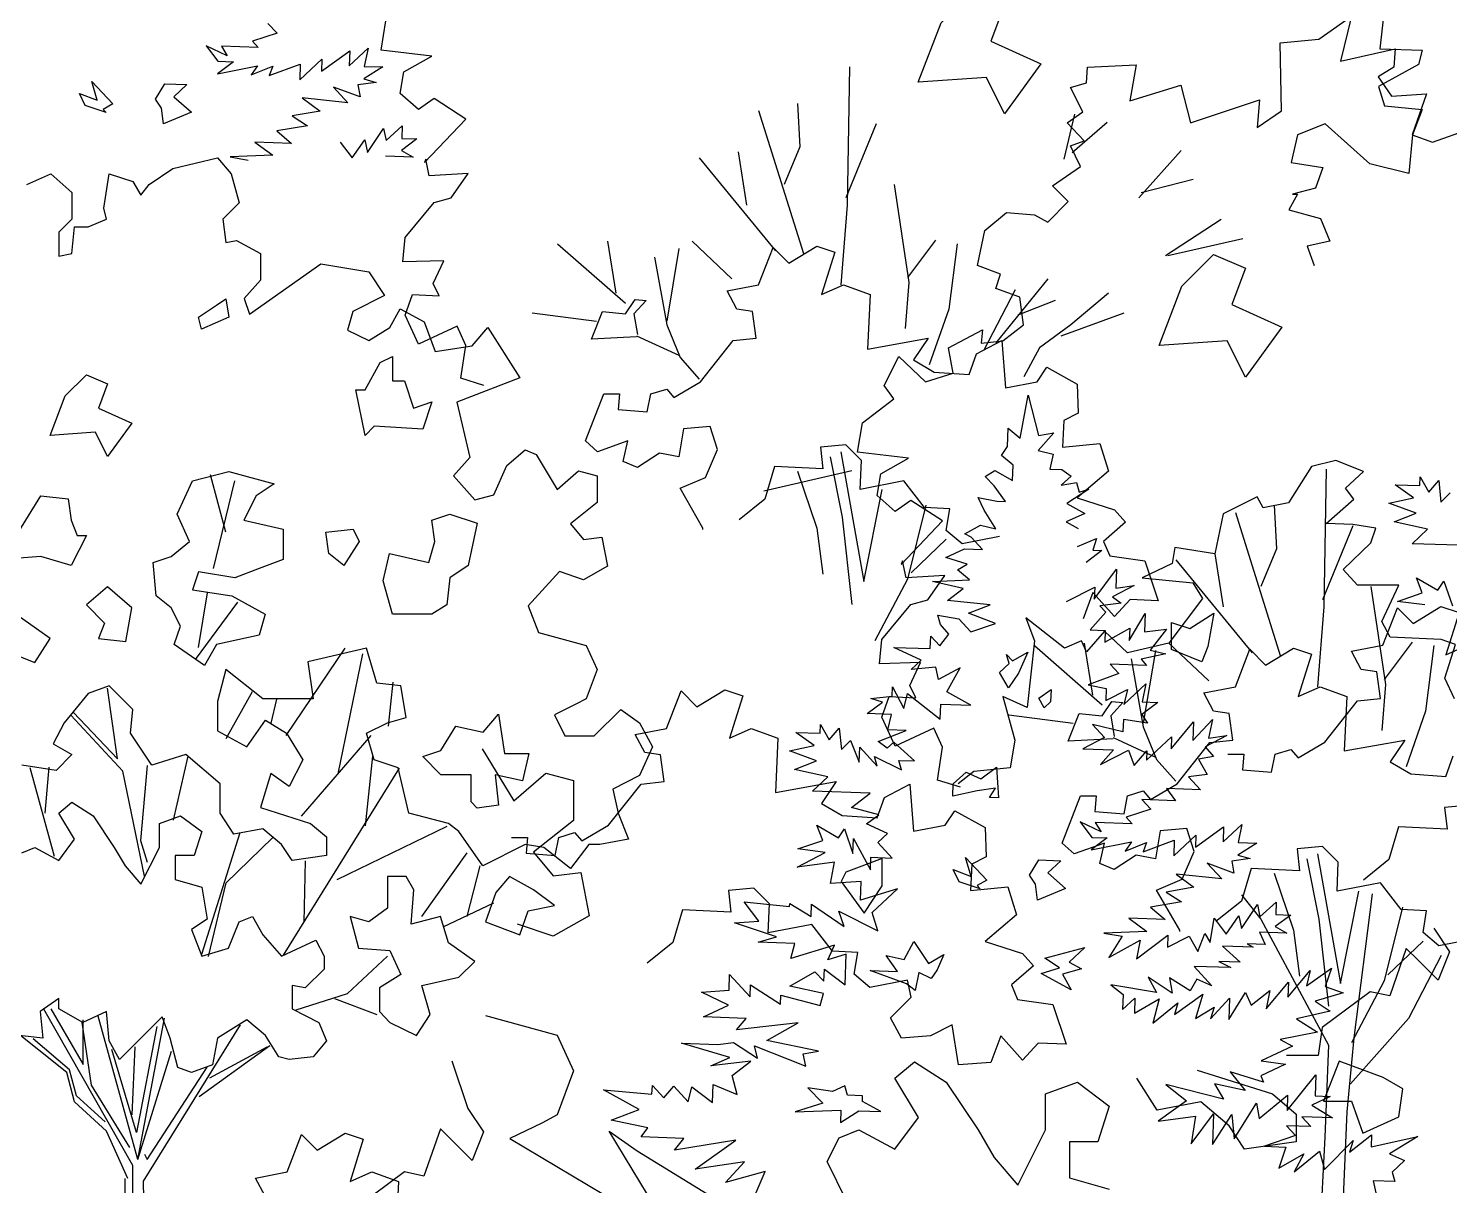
# Model space of a CAD drawing. Header units: inches. Extents: x -11 to 128, y 7 to 56.
# Drawn here: x 52.593 to 53.149, y 22.099 to 22.551 of the extents above; entities that cross this region are included whole.
import ezdxf

# ---------------------------------------------------------------- set-up
doc = ezdxf.new("R2010")
doc.units = ezdxf.units.IN
doc.header["$MEASUREMENT"] = 0
doc.layers.add('CAY', color=94, linetype='Continuous')
doc.layers.add('CAY-3', color=61, linetype='Continuous')
picture_1 = doc.add_image_def('image1.jpg', size_in_pixel=(1680, 1093))

# ---------------------------------------------------------------- blocks, each defined once
blk = doc.blocks.new('A$C76451831')
at = {"layer": 'CAY'}
for p, q in [((4765.1, 1414.8), (4773, 1406.4)), ((4773, 1406.4), (4751.5, 1399.4)), ((4751.5, 1399.4), (4756.7, 1393.8)), ((4711.4, 1395.4), (4721.4, 1381.9)), ((4729.7, 1386.6), (4711.4, 1395.4)), ((4724.6, 1394.9), (4729.7, 1386.6)), ((4756.7, 1393.8), (4724.6, 1394.9)), ((4811.7, 1373.3), (4836.3, 1391)), ((4835.9, 1377.9), (4852.3, 1393.2)), ((4836.3, 1391), (4835.9, 1377.9)), ((4852.3, 1393.2), (4849, 1377.4)), ((4735, 1381.4), (4721, 1371)), ((4721, 1371), (4756.1, 1378)), ((4721.4, 1381.9), (4735, 1381.4)), ((4756.1, 1378), (4750.4, 1370)), ((4750.4, 1370), (4769.3, 1377.5)), ((4766.3, 1369.4), (4793.3, 1379.4)), ((4769.3, 1377.5), (4766.3, 1369.4)), ((4792.9, 1365.8), (4812.1, 1383.7)), ((4793.3, 1379.4), (4792.9, 1365.8)), ((4812.1, 1383.7), (4811.7, 1373.3)), ((4865.3, 1376.9), (4848.6, 1366.6)), ((4849, 1377.4), (4865.3, 1376.9)), ((4859.4, 1363.5), (4843.5, 1361.3)), ((4848.6, 1366.6), (4859.4, 1363.5)), ((4834.8, 1345.7), (4795, 1349.9)), ((4795, 1349.9), (4810.5, 1338.4)), ((4822.1, 1359.3), (4834.8, 1345.7)), ((4845.4, 1350.8), (4822.1, 1359.3)), ((4843.5, 1361.3), (4845.4, 1350.8)), ((4810.5, 1338.4), (4786.3, 1334.3)), ((4799.6, 1325.7), (4772.7, 1321.2)), ((4786.3, 1334.3), (4799.6, 1325.7)), ((4868.1, 1312.9), (4882.1, 1325.5)), ((4882.1, 1325.5), (4881.7, 1314.6)), ((4772.7, 1321.2), (4785.5, 1310.3)), ((4838.5, 1297.6), (4849.5, 1313.5)), ((4849.5, 1313.5), (4851.8, 1302.5)), ((4851.8, 1302.5), (4865.7, 1323.4)), ((4865.7, 1323.4), (4868.1, 1312.9)), ((4894.8, 1314.2), (4881.4, 1304.2)), ((4881.7, 1314.6), (4894.8, 1314.2)), ((4753.8, 1311.4), (4769.3, 1300)), ((4785.5, 1310.3), (4753.8, 1311.4)), ((4828.1, 1311.5), (4838.5, 1297.6)), ((4881.4, 1304.2), (4891.6, 1298.4)), ((4661.5, 1274.6), (4682.3, 1288.4)), ((4682.3, 1288.4), (4721.2, 1297.8)), ((4721.2, 1297.8), (4733, 1283.7)), ((4769.3, 1300), (4732.1, 1298.6)), ((4732.1, 1298.6), (4747.8, 1295.7)), ((4891.6, 1298.4), (4867.6, 1299.3)), ((4554.9, 1274.6), (4575.8, 1283.7)), ((4575.8, 1283.7), (4594.3, 1267.5)), ((4622.2, 1253.8), (4626.9, 1283.7)), ((4626.9, 1283.7), (4647.3, 1277)), ((4647.3, 1277), (4654.4, 1265.2)), ((4733, 1283.7), (4740.1, 1258.5)), ((4594.3, 1267.5), (4594.3, 1244.3)), ((4654.4, 1265.2), (4661.5, 1274.6)), ((4624.5, 1244.3), (4622.2, 1253.8)), ((4740.1, 1258.5), (4725.9, 1244.3)), ((4594.3, 1244.3), (4582.9, 1232.9)), ((4608.4, 1237.6), (4624.5, 1244.3)), ((4725.9, 1244.3), (4728.3, 1223.9)), ((4582.9, 1232.9), (4582.9, 1212.1)), ((4594.3, 1214.4), (4596.6, 1237.6)), ((4596.6, 1237.6), (4608.4, 1237.6)), ((4728.3, 1223.9), (4737.7, 1225.8)), ((4737.7, 1225.8), (4758.6, 1214.4)), ((4582.9, 1212.1), (4594.3, 1214.4)), ((4758.6, 1214.4), (4758.6, 1191.2)), ((5192.6, 1187), (5205.3, 1219.7)), ((5205.3, 1219.7), (5219, 1206)), ((5219, 1206), (5243.2, 1220.8)), ((5243.2, 1220.8), (5259.1, 1215.5)), ((5259.1, 1215.5), (5247.5, 1178.6)), ((4749.1, 1161.4), (4811.2, 1205.4)), ((4811.2, 1205.4), (4852.9, 1198.3)), ((4758.6, 1191.2), (4744.4, 1175.1)), ((4852.9, 1198.3), (4866.7, 1177.9)), ((4866.7, 1177.9), (4839.1, 1163.7)), ((5165.2, 1181.8), (5192.6, 1187)), ((5173.6, 1165.9), (5165.2, 1181.8)), ((5247.5, 1178.6), (5266.4, 1187)), ((5266.4, 1187), (5289.7, 1178.6)), ((5289.7, 1178.6), (5287.5, 1131.1)), ((4744.4, 1175.1), (4749.1, 1161.4)), ((4871.4, 1149.9), (4880.4, 1166.1)), ((4880.4, 1166.1), (4901.2, 1154.7)), ((5187.3, 1163.8), (5173.6, 1165.9)), ((4839.1, 1163.7), (4834.4, 1147.6)), ((4901.2, 1154.7), (4910.7, 1129.1)), ((5190.5, 1140.6), (5187.3, 1163.8)), ((4834.4, 1147.6), (4852.9, 1138.5)), ((4852.9, 1138.5), (4871.4, 1149.9)), ((4942.9, 1133.8), (4956.7, 1149.9)), ((4956.7, 1149.9), (4984.6, 1105.9)), ((5170.5, 1138.5), (5190.5, 1140.6)), ((5287.5, 1131.1), (5340.3, 1140.6)), ((5340.3, 1140.6), (5327.6, 1121.6)), ((4910.7, 1129.1), (4942.9, 1133.8)), ((5142, 1102.7), (5170.5, 1138.5)), ((5376.1, 1109), (5382.5, 1126.9)), ((5382.5, 1126.9), (5404.6, 1138.5)), ((5404.6, 1138.5), (5407.8, 1097.4)), ((5327.6, 1121.6), (5345.5, 1111.1)), ((5435.2, 1102.7), (5443.6, 1115.3)), ((5443.6, 1115.3), (5470, 1100.6)), ((4984.6, 1105.9), (4929.6, 1084.7)), ((5118.8, 1089), (5142, 1102.7)), ((5345.5, 1111.1), (5376.1, 1109)), ((5407.8, 1097.4), (5435.2, 1102.7)), ((5057.6, 1092.1), (5071.3, 1092.1)), ((5071.3, 1092.1), (5070.3, 1078.4)), ((5095.6, 1076.3), (5098.8, 1092.1)), ((5098.8, 1092.1), (5112.5, 1096.3)), ((5112.5, 1096.3), (5118.8, 1089)), ((5420.6, 1053.6), (5427.3, 1091)), ((5427.3, 1091), (5436.5, 1055.8)), ((5470, 1100.6), (5471.1, 1075.2)), ((4929.6, 1084.7), (4941, 1036.7)), ((5070.3, 1078.4), (5095.6, 1076.3)), ((5458.4, 1068.9), (5457.3, 1045.7)), ((5471.1, 1075.2), (5458.4, 1068.9)), ((5409.5, 1046.3), (5410, 1062.2)), ((5410, 1062.2), (5420.6, 1053.6)), ((5449.8, 1058.1), (5436.1, 1042.7)), ((5436.5, 1055.8), (5449.8, 1058.1)), ((4973.2, 1029.6), (4989.3, 1043.4)), ((4989.3, 1043.4), (4998.7, 1039.1)), ((5268.6, 1047.8), (5246.4, 1045.7)), ((5246.4, 1045.7), (5248.5, 1026.7)), ((5282.3, 1034.1), (5268.6, 1047.8)), ((5404.2, 1038.3), (5409.5, 1046.3)), ((5436.1, 1042.7), (5449.1, 1039.5)), ((5457.3, 1045.7), (5490, 1048.9)), ((5490, 1048.9), (5497.4, 1024.6)), ((4941, 1036.7), (4926.8, 1020.6)), ((4961.8, 1004.1), (4973.2, 1029.6)), ((4998.7, 1039.1), (5017.2, 1008.8)), ((5206.3, 1028.8), (5197.9, 1000.4)), ((5248.5, 1026.7), (5206.3, 1028.8)), ((5281.2, 1008.8), (5282.3, 1034.1)), ((5414.3, 1029.8), (5404.2, 1038.3)), ((5413.9, 1016.7), (5414.3, 1029.8)), ((5449.1, 1039.5), (5446.4, 1026.4)), ((4728.3, 971.5), (4715.1, 1021.6)), ((4717.8, 939.8), (4736.3, 1016.3)), ((4926.8, 1020.6), (4945.3, 999.7)), ((5017.2, 1008.8), (5035.7, 1024.9)), ((5035.7, 1024.9), (5051.8, 1020.6)), ((5051.8, 1020.6), (5051.8, 997.4)), ((5273.8, 1025), (5197.2, 1007.3)), ((5319.2, 1016.2), (5281.2, 1008.8)), ((5337.1, 993), (5319.2, 1016.2)), ((5390, 1020.2), (5398.3, 1025.4)), ((5397.8, 1011.8), (5390, 1020.2)), ((5398.3, 1025.4), (5413.9, 1016.7)), ((5446.4, 1026.4), (5456.8, 1026.1)), ((5464.8, 1020.4), (5456.3, 1012.5)), ((5456.8, 1026.1), (5464.8, 1020.4)), ((5497.4, 1024.6), (5470, 1001.4)), ((5768.6, 1012.1), (5768.9, 1019.8)), ((5768.9, 1019.8), (5776.6, 1006.4)), ((5776.6, 1006.4), (5785.1, 1016.5)), ((5785.1, 1016.5), (5787.1, 997.8)), ((4945.3, 999.7), (4961.8, 1004.1)), ((5407.8, 998.3), (5397.8, 1011.8)), ((5456.3, 1012.5), (5469.5, 1014.7)), ((5480.2, 1008.9), (5461.2, 996.5)), ((5469.5, 1014.7), (5472, 1006.5)), ((5472, 1006.5), (5480.2, 1008.9)), ((5747.3, 1012.8), (5768.6, 1012.1)), ((5763.2, 1001.4), (5747.3, 1012.8)), ((5787.1, 997.8), (5795.1, 1005.7)), ((5051.8, 997.4), (5028.6, 978.9)), ((5197.9, 1000.4), (5175.7, 982.4)), ((5359.3, 991.9), (5337.1, 993)), ((5356.1, 972.9), (5359.3, 991.9)), ((5389, 990.8), (5383.9, 1001.9)), ((5383.9, 1001.9), (5400.1, 998.6)), ((5399.3, 974.6), (5389, 990.8)), ((5400.1, 998.6), (5407.8, 998.3)), ((5461.2, 996.5), (5476.8, 987.8)), ((5470, 1001.4), (5502.7, 990.9)), ((5502.7, 990.9), (5512.2, 980.3)), ((5741.8, 996.7), (5763.2, 1001.4)), ((5765.5, 988.2), (5741.8, 996.7)), ((5028.6, 978.9), (5040, 965.1)), ((5476.8, 987.8), (5460.6, 980.6)), ((5460.6, 980.6), (5470.9, 974.8)), ((5512.2, 980.3), (5493.2, 963.4)), ((5746.2, 980.7), (5765.5, 988.2)), ((5775.4, 974.2), (5746.2, 980.7)), ((5040, 965.1), (5056.1, 967.1)), ((5056.1, 967.1), (5060.8, 941.9)), ((5369.8, 961.3), (5356.1, 972.9)), ((5402.5, 967.7), (5369.8, 961.3)), ((5372.4, 970.1), (5385.8, 977.8)), ((5377.7, 967.2), (5372.4, 970.1)), ((5387.7, 956.4), (5377.7, 967.2)), ((5385.8, 977.8), (5399.3, 974.6)), ((5470.3, 959), (5486.9, 966.1)), ((5486.9, 966.1), (5483.8, 955.8)), ((5761.9, 961.5), (5775.4, 974.2)), ((5355.8, 949.4), (5371.9, 957)), ((5371.9, 957), (5387.7, 956.4)), ((5491.5, 955.5), (5478, 945.1)), ((5483.8, 955.8), (5491.5, 955.5)), ((5493.2, 963.4), (5498.5, 950.8)), ((5812.1, 959.8), (5761.9, 961.5)), ((5060.8, 941.9), (5040, 930.1)), ((5374.2, 943.7), (5355.8, 949.4)), ((5365.8, 938.6), (5374.2, 943.7)), ((5498.5, 950.8), (5529.1, 946.6)), ((5529.1, 946.6), (5540.7, 911.8)), ((5019.2, 937.2), (4991.7, 907.3)), ((5040, 930.1), (5019.2, 937.2)), ((5344.2, 928.5), (5376.4, 930.1)), ((5376.4, 930.1), (5365.8, 938.6)), ((5485, 913.1), (5504.5, 939.2)), ((5504.5, 939.2), (5503.9, 922.9)), ((5770.8, 918.6), (5765.8, 931.9)), ((5765.8, 931.9), (5784.4, 920.9)), ((5784.4, 920.9), (5789.7, 928.8)), ((5789.7, 928.8), (5797.1, 907.3)), ((4704.6, 871.1), (4712.5, 918.7)), ((5370.7, 922.5), (5344.2, 928.5)), ((5357.2, 912.1), (5370.7, 922.5)), ((5460.9, 911.2), (5485.4, 923.5)), ((5483.7, 919.1), (5475.3, 895.9)), ((5502.7, 898.1), (5483.7, 919.1)), ((5485.4, 923.5), (5485, 913.1)), ((5519.9, 925), (5501, 915.3)), ((5503.9, 922.9), (5519.9, 925)), ((5749.2, 911.2), (5770.8, 918.6)), ((4701.9, 860.6), (4738.9, 910.7)), ((4991.7, 907.3), (5000.7, 884.1)), ((5394.2, 908.1), (5357.2, 912.1)), ((5375.4, 901.1), (5394.2, 908.1)), ((5508.5, 909.6), (5489.8, 907.5)), ((5489.8, 907.5), (5495.1, 901.9)), ((5501, 915.3), (5508.5, 909.6)), ((5516.4, 912.8), (5502.7, 898.1)), ((5540.7, 911.8), (5516.4, 912.8)), ((5773.1, 908.1), (5749.2, 911.2)), ((5351, 891), (5348.6, 899.3)), ((5348.6, 899.3), (5367.1, 895.9)), ((5367.1, 895.9), (5377.5, 884.7)), ((5399.1, 892.1), (5375.4, 901.1)), ((5377.5, 884.7), (5399.1, 892.1)), ((5495.1, 901.9), (5481.4, 886.5)), ((5515.5, 877.1), (5529.5, 900.7)), ((5529.5, 900.7), (5528.9, 884.8)), ((5000.7, 884.1), (5042.4, 872.7)), ((5342.1, 870.1), (5342.5, 880.9)), ((5342.5, 880.9), (5350.4, 872.5)), ((5350.4, 872.5), (5358.4, 882.6)), ((5358.4, 882.6), (5351, 891)), ((5481.4, 886.5), (5494.5, 886)), ((5494.1, 875.6), (5515.9, 888)), ((5494.5, 886), (5494.1, 875.6)), ((5515.9, 888), (5515.5, 877.1)), ((5528.9, 884.8), (5548, 886.9)), ((5548, 886.9), (5533.8, 868.8)), ((4781, 794.5), (4832.5, 870.4)), ((4850.9, 870.4), (4799.8, 858.6)), ((4860, 840.1), (4850.9, 870.4)), ((5042.4, 872.7), (5051.8, 851.9)), ((5310.5, 871.2), (5342.1, 870.1)), ((5334.1, 859.9), (5310.5, 871.2)), ((5533.8, 868.8), (5547.3, 865.6)), ((4799.8, 858.6), (4804.6, 826.3)), ((4826.2, 761), (4847.8, 865.6)), ((5325.6, 852), (5334.1, 859.9)), ((5498.9, 856.4), (5506.3, 848.5)), ((5530.6, 855.3), (5498.9, 856.4)), ((5547.3, 865.6), (5525.8, 860.9)), ((5525.8, 860.9), (5530.6, 855.3)), ((4728.3, 851.9), (4721.2, 824)), ((4760.5, 826.3), (4728.3, 851.9)), ((5051.8, 851.9), (5042.4, 826.3)), ((5347, 854), (5325.6, 852)), ((5349.4, 843.1), (5347, 854)), ((5368.3, 853.3), (5349.4, 843.1)), ((5356.7, 832.4), (5368.3, 853.3)), ((5506.3, 848.5), (5479.7, 838.5)), ((4608.4, 831), (4587.6, 805.5)), ((4626.9, 837.7), (4608.4, 831)), ((4634, 774), (4625.3, 835.7)), ((4647.3, 816.9), (4626.9, 837.7)), ((4728.6, 791.9), (4751.7, 832.8)), ((4880.8, 837.7), (4860, 840.1)), ((4870.1, 802.5), (4874.1, 840.9)), ((4885.5, 810.2), (4880.8, 837.7)), ((5309, 828.6), (5309.3, 836.7)), ((5309.3, 836.7), (5319, 817.8)), ((5319, 817.8), (5322.2, 830.9)), ((5322.2, 830.9), (5350.9, 808.5)), ((5377.6, 820.8), (5356.7, 832.4)), ((5479.7, 838.5), (5495.4, 835.2)), ((5495.4, 835.2), (5495.1, 824.8)), ((5495.1, 824.8), (5514, 834.6)), ((5510.8, 821.5), (5530, 839.5)), ((5514, 834.6), (5510.8, 821.5)), ((5530, 839.5), (5526.8, 823.7)), ((4721.2, 824), (4721.2, 798.4)), ((4804.6, 826.3), (4760.5, 826.3)), ((4768, 805.1), (4772.9, 825.9)), ((5033.3, 821.6), (5014.8, 812.5)), ((5042.4, 826.3), (5033.3, 821.6)), ((5287.1, 813.5), (5300.6, 823.4)), ((5290.3, 826.5), (5309, 828.6)), ((5300.6, 823.4), (5290.3, 826.5)), ((5350.9, 808.5), (5351.3, 821.7)), ((5351.3, 821.7), (5377.6, 820.8)), ((5540.3, 823.2), (5526.4, 812.8)), ((5526.8, 823.7), (5540.3, 823.2)), ((4587.6, 805.5), (4578.1, 787)), ((4638.7, 763.4), (4593.5, 812.2)), ((4595.8, 814.5), (4634, 774)), ((4645.4, 796.4), (4647.3, 816.9)), ((4746.8, 784.6), (4762.9, 807.8)), ((4762.9, 807.8), (4781.4, 796.4)), ((4850.9, 796.4), (4869.4, 805.5)), ((4869.4, 805.5), (4885.5, 810.2)), ((5014.8, 812.5), (5023.9, 794.1)), ((5049.4, 794.1), (5072.6, 816.9)), ((5072.6, 816.9), (5088.7, 805.5)), ((5088.7, 805.5), (5100.1, 784.6)), ((5308.4, 812.7), (5287.1, 813.5)), ((5305.2, 799.3), (5308.4, 812.7)), ((5510.4, 808.4), (5510, 797.5)), ((5531.5, 805), (5510.4, 808.4)), ((5526.4, 812.8), (5531.5, 805)), ((5552.1, 782.9), (5571.5, 806.3)), ((5570.9, 790), (5587.9, 808.4)), ((5571.5, 806.3), (5570.9, 790)), ((5587.9, 808.4), (5584.6, 792.2)), ((4663.8, 768.5), (4645.4, 796.4)), ((4721.2, 798.4), (4746.8, 784.6)), ((4781.4, 796.4), (4795.5, 773.2)), ((4794.3, 724.1), (4854.9, 794.5)), ((4857.6, 773.2), (4850.9, 796.4)), ((5023.9, 794.1), (5049.4, 794.1)), ((5240.9, 785.6), (5224.9, 797.1)), ((5224.9, 797.1), (5246.2, 796.3)), ((5246.2, 796.3), (5246.5, 804)), ((5246.5, 804), (5254.2, 790.6)), ((5254.2, 790.6), (5262.7, 800.7)), ((5262.7, 800.7), (5264.7, 782.1)), ((5296.7, 789.1), (5321.1, 798.7)), ((5321.1, 798.7), (5305.2, 799.3)), ((5494, 792.7), (5475, 782.9)), ((5510, 797.5), (5483.5, 803.9)), ((5483.5, 803.9), (5494, 792.7)), ((5530.4, 772.8), (5552.4, 793.3)), ((5552.4, 793.3), (5552.1, 782.9)), ((5600.5, 794.4), (5581.6, 784.6)), ((5584.6, 792.2), (5600.5, 794.4)), ((4578.1, 787), (4594.3, 777.9)), ((4951.7, 782.9), (4979.4, 737.5)), ((5100.1, 784.6), (5088.7, 759.5)), ((5219.4, 781), (5240.9, 785.6)), ((5243.1, 772.4), (5219.4, 781)), ((5264.7, 782.1), (5272.7, 790)), ((5272.7, 790), (5280.2, 771.1)), ((5280.2, 771.1), (5280.7, 784.3)), ((5280.7, 784.3), (5296, 767.8)), ((5304.7, 783.4), (5296.7, 789.1)), ((5310.3, 788.7), (5304.7, 783.4)), ((5328.3, 772.2), (5310.3, 788.7)), ((5475, 782.9), (5501.7, 782)), ((5501.7, 782), (5490.4, 769.2)), ((5490.4, 769.2), (5514.9, 781.5)), ((5514.9, 781.5), (5519.8, 768.2)), ((5519.8, 768.2), (5530.7, 781)), ((5530.7, 781), (5530.4, 772.8)), ((5581.6, 784.6), (5589, 776.2)), ((4580.5, 763.8), (4550.6, 768.5)), ((4594.3, 777.9), (4580.5, 763.8)), ((4659.9, 768.1), (4654, 702.8)), ((4693.7, 777.9), (4663.8, 768.5)), ((4682.7, 720.5), (4695.7, 776.4)), ((4723.6, 752.4), (4693.7, 777.9)), ((4795.5, 773.2), (4783.7, 750)), ((4850.1, 715.8), (4856.4, 776.4)), ((4878.5, 766.1), (4857.6, 773.2)), ((5223.8, 764.9), (5243.1, 772.4)), ((5296, 767.8), (5293.5, 776.1)), ((5293.5, 776.1), (5317.1, 764.4)), ((5314.7, 772.6), (5328.3, 772.2)), ((5317.1, 764.4), (5314.7, 772.6)), ((5589, 776.2), (5575.8, 773.9)), ((5575.8, 773.9), (5583.5, 760.5)), ((4579.1, 689), (4557.9, 766.3)), ((4571.1, 726.8), (4574.5, 766.9)), ((4657.5, 671.8), (4638.7, 763.4)), ((4767.6, 761.4), (4758.6, 731.5)), ((4783.7, 750), (4767.6, 761.4)), ((4778.7, 602.9), (4879.6, 765.8)), ((4887.9, 726.8), (4878.5, 766.1)), ((4979.4, 737.5), (5007.1, 761.7)), ((5007.1, 761.7), (5031.3, 755.2)), ((5088.7, 759.5), (5065.6, 747.7)), ((5253, 758.5), (5223.8, 764.9)), ((5239.5, 745.8), (5253, 758.5)), ((5583.5, 760.5), (5567.1, 758.4)), ((5567.1, 758.4), (5577.6, 747.1)), ((4723.6, 726.8), (4723.6, 752.4)), ((5031.3, 755.2), (5031.3, 720.4)), ((5065.6, 747.7), (5070.3, 726.8)), ((5289.7, 744), (5239.5, 745.8)), ((5273.4, 731.5), (5289.7, 744)), ((5577.6, 747.1), (5548.1, 748.2)), ((5548.1, 748.2), (5555.9, 737.5)), ((4758.6, 731.5), (4802.2, 717.8)), ((5297.2, 725.2), (5273.4, 731.5)), ((5526.5, 738.5), (5534.4, 730.1)), ((5555.9, 737.5), (5526.5, 738.5)), ((4735.4, 708.3), (4723.6, 726.8)), ((4922.5, 717.8), (4887.9, 726.8)), ((5031.3, 720.4), (4996.5, 692.7)), ((5070.3, 726.8), (5079.3, 704)), ((5286.5, 717.4), (5297.2, 725.2)), ((5472.8, 719.1), (5482.8, 705.6)), ((5491.1, 710.3), (5472.8, 719.1)), ((5518.1, 717.5), (5485.9, 718.6)), ((5485.9, 718.6), (5491.1, 710.3)), ((5534.4, 730.1), (5512.8, 723.1)), ((5512.8, 723.1), (5518.1, 717.5)), ((4707.6, 603.7), (4740.9, 709.9)), ((4760.5, 713.1), (4735.4, 708.3)), ((4777, 699.3), (4760.5, 713.1)), ((4802.2, 717.8), (4816, 706)), ((4816, 706), (4816, 689.9)), ((4825.4, 669), (4921.3, 715.4)), ((4931.5, 710.7), (4922.5, 717.8)), ((4952.3, 680.8), (4931.5, 710.7)), ((5248.4, 702.9), (5243.4, 716.2)), ((5243.4, 716.2), (5262.1, 705.1)), ((5262.1, 705.1), (5267.3, 713.1)), ((5267.3, 713.1), (5274.7, 691.5)), ((5304.8, 709.1), (5286.5, 717.4)), ((5296.4, 701.2), (5304.8, 709.1)), ((5554.2, 689.5), (5573.5, 707.4)), ((5573.1, 697), (5597.7, 714.7)), ((5573.5, 707.4), (5573.1, 697)), ((5597.3, 701.6), (5613.7, 716.9)), ((5597.7, 714.7), (5597.3, 701.6)), ((5613.7, 716.9), (5610.4, 701.1)), ((4654, 702.8), (4659.9, 684)), ((4728.7, 665.9), (4769.2, 705.2)), ((4786.1, 685.5), (4777, 699.3)), ((4989.3, 699.3), (4952.3, 680.8)), ((5005.4, 696.9), (4989.3, 699.3)), ((5028.6, 678.5), (5005.4, 696.9)), ((5044.7, 699.3), (5028.6, 678.5)), ((5054.2, 699.3), (5044.7, 699.3)), ((5079.3, 704), (5054.2, 699.3)), ((5226.8, 695.5), (5248.4, 702.9)), ((5250.7, 692.4), (5226.8, 695.5)), ((5274.7, 691.5), (5275.2, 704.7)), ((5275.2, 704.7), (5290.1, 677.4)), ((5309, 687.6), (5296.4, 701.2)), ((5496.3, 705.1), (5482.4, 694.7)), ((5482.4, 694.7), (5517.5, 701.6)), ((5482.8, 705.6), (5496.3, 705.1)), ((5517.5, 701.6), (5511.8, 693.7)), ((5511.8, 693.7), (5530.6, 701.2)), ((5527.6, 693.1), (5554.7, 703.1)), ((5530.6, 701.2), (5527.6, 693.1)), ((5554.7, 703.1), (5554.2, 689.5)), ((5626.7, 700.5), (5610, 690.2)), ((5610.4, 701.1), (5626.7, 700.5)), ((4816, 689.9), (4786.1, 685.5)), ((4796.7, 631.7), (4797.9, 685.1)), ((4899.3, 636.8), (4938.6, 692.2)), ((4996.5, 692.7), (5013.6, 672)), ((5226.3, 679.6), (5250.7, 692.4)), ((5258.6, 683.9), (5226.3, 679.6)), ((5255.2, 665.5), (5258.6, 683.9)), ((5290.1, 677.4), (5290.5, 688.3)), ((5290.5, 688.3), (5309, 687.6)), ((5606.7, 674.5), (5583.5, 683)), ((5583.5, 683), (5596.1, 669.4)), ((5620.8, 687.1), (5604.8, 685)), ((5604.8, 685), (5606.7, 674.5)), ((5610, 690.2), (5620.8, 687.1)), ((4938.6, 636.8), (4950, 680.8)), ((5013.6, 672), (5037.8, 675)), ((5037.8, 675), (5044.9, 637.2)), ((5596.1, 669.4), (5556.4, 673.5)), ((5556.4, 673.5), (5571.9, 662.1)), ((4713.4, 601.8), (4728.7, 665.9)), ((5282, 667.2), (5255.2, 665.5)), ((5281.5, 650.9), (5282, 667.2)), ((5313.5, 660.7), (5281.5, 650.9)), ((5291.5, 640.2), (5313.5, 660.7)), ((5571.9, 662.1), (5547.7, 658)), ((5547.7, 658), (5561, 649.3)), ((4917.8, 627.7), (4961.8, 648.6)), ((5179.9, 649.5), (5219.6, 645.4)), ((5192.9, 632.7), (5179.9, 649.5)), ((5219.6, 645.4), (5219.7, 648.1)), ((5219.7, 648.1), (5238.4, 636.6)), ((5238.4, 636.6), (5238.7, 647.4)), ((5238.7, 647.4), (5267.1, 627.9)), ((5561, 649.3), (5534.1, 644.8)), ((5534.1, 644.8), (5546.9, 634)), ((5613.2, 626.2), (5627.1, 647)), ((5627.1, 647), (5629.4, 636.5)), ((5629.4, 636.5), (5643.5, 649.2)), ((5643.5, 649.2), (5643.1, 638.3)), ((5044.9, 637.2), (5013.6, 619.5)), ((5171.6, 631.2), (5192.9, 632.7)), ((5262.5, 641.2), (5296.4, 624.1)), ((5267.1, 627.9), (5262.5, 641.2)), ((5296.4, 624.1), (5291.5, 640.2)), ((5515.2, 635.1), (5530.7, 623.7)), ((5546.9, 634), (5515.2, 635.1)), ((5586.1, 614), (5589.5, 635.2)), ((5589.5, 635.2), (5599.9, 621.2)), ((5599.9, 621.2), (5610.9, 637.2)), ((5610.9, 637.2), (5613.2, 626.2)), ((5656.2, 637.9), (5642.7, 627.9)), ((5643.1, 638.3), (5656.2, 637.9)), ((5013.6, 619.5), (4982.4, 630.1)), ((5208.3, 619), (5171.6, 631.2)), ((5530.7, 623.7), (5493.4, 622.2)), ((5493.4, 622.2), (5509.2, 619.4)), ((5509.2, 619.4), (5497.7, 600.8)), ((5521.7, 599.9), (5549.1, 620.3)), ((5549.1, 620.3), (5548.8, 609.9)), ((5548.8, 609.9), (5567.7, 619.6)), ((5567.7, 619.6), (5575.4, 606.2)), ((5575.4, 606.2), (5581.3, 621.9)), ((5581.3, 621.9), (5586.1, 614)), ((5629, 622.9), (5634, 612.3)), ((5652.9, 622.1), (5629, 622.9)), ((5642.7, 627.9), (5652.9, 622.1)), ((5192.3, 614.2), (5208.3, 619)), ((5224, 613.1), (5192.3, 614.2)), ((5220.8, 600), (5224, 613.1)), ((5258.8, 611.8), (5220.8, 600)), ((5252.9, 598.9), (5258.8, 611.8)), ((5497.7, 600.8), (5525, 616.1)), ((5525, 616.1), (5521.7, 599.9)), ((5596.8, 610.9), (5612.2, 596.8)), ((5623.5, 610), (5596.8, 610.9)), ((5618.2, 612.9), (5623.5, 610)), ((5634, 612.3), (5618.2, 612.9)), ((4834.4, 569.5), (4869.4, 602.2)), ((5268.9, 603.8), (5252.9, 598.9)), ((5268, 577.1), (5268.9, 603.8)), ((5612.2, 596.8), (5593.6, 597.4)), ((5593.6, 597.4), (5603.9, 592.1)), ((5166.8, 572.4), (5167.3, 586)), ((5167.3, 586), (5185.2, 566.8)), ((5219.9, 576), (5241.7, 588.4)), ((5241.7, 588.4), (5249.5, 580.4)), ((5249.5, 580.4), (5249.9, 590.8)), ((5249.9, 590.8), (5268, 577.1)), ((5552.8, 569.8), (5532, 583.7)), ((5532, 583.7), (5539.2, 570.3)), ((5568.7, 572), (5550.5, 583.1)), ((5550.5, 583.1), (5552.8, 569.8)), ((5574.5, 582.2), (5568.7, 572)), ((5603.9, 592.1), (5572.2, 593.2)), ((5572.2, 593.2), (5587.5, 576.3)), ((5587.5, 576.3), (5574.5, 582.2)), ((5653.7, 566.3), (5673.1, 589.7)), ((5669.9, 576.2), (5691.8, 591.7)), ((5673.1, 589.7), (5669.9, 576.2)), ((5691.8, 591.7), (5686.2, 575.6)), ((5142.7, 570.6), (5166.8, 572.4)), ((5166.3, 559.3), (5142.7, 570.6)), ((5185.2, 566.8), (5185.5, 577.2)), ((5185.5, 577.2), (5211.7, 560.4)), ((5249.2, 569.6), (5219.9, 576)), ((5246.1, 559.2), (5249.2, 569.6)), ((5499.6, 577.1), (5510.2, 568.6)), ((5539.2, 570.3), (5499.6, 577.1)), ((5602.3, 546.8), (5616.7, 570.3)), ((5616.7, 570.3), (5621.8, 559.3)), ((5621.8, 559.3), (5638.1, 572.3)), ((5634.8, 556.1), (5654.2, 579.4)), ((5638.1, 572.3), (5634.8, 556.1)), ((5654.2, 579.4), (5653.7, 566.3)), ((5701.9, 570.1), (5677.6, 562.8)), ((5686.2, 575.6), (5701.9, 570.1)), ((4789.6, 555.4), (4834.4, 569.5)), ((4823, 565.2), (4860, 551.4)), ((5144.7, 549.2), (5166.3, 559.3)), ((5211.7, 560.4), (5212, 568.1)), ((5212, 568.1), (5246.1, 559.2)), ((5510.2, 568.6), (5509.7, 555.5)), ((5509.7, 555.5), (5520.5, 565.5)), ((5520.5, 565.5), (5520, 552.4)), ((5520, 552.4), (5541.7, 564.8)), ((5541.7, 564.8), (5536, 543.7)), ((5536, 543.7), (5557.9, 561.5)), ((5554.9, 551.2), (5579.5, 568.9)), ((5557.9, 561.5), (5554.9, 551.2)), ((5579.5, 568.9), (5573.3, 547.8)), ((5573.3, 547.8), (5589.5, 557.7)), ((5586.4, 547.4), (5602.9, 565.4)), ((5589.5, 557.7), (5586.4, 547.4)), ((5602.9, 565.4), (5602.3, 546.8)), ((5677.6, 562.8), (5690.5, 554.2)), ((4647.3, 419.7), (4569.9, 556)), ((4575.8, 556.2), (4604.1, 507.8)), ((4604.1, 507.8), (4604.1, 546.7)), ((4651.6, 424.8), (4617.3, 549.9)), ((4651.6, 424.8), (4675, 548.1)), ((5181.8, 547.9), (5144.7, 549.2)), ((5173.3, 537.8), (5181.8, 547.9)), ((5690.5, 554.2), (5661.2, 547.5)), ((5661.2, 547.5), (5679.4, 536)), ((4589.9, 500.7), (4541.2, 539.6)), ((4602.9, 544.4), (4611.2, 489.7)), ((4668.2, 540.8), (4650.5, 448.4)), ((4656.8, 405.9), (4741.3, 542.4)), ((5227, 544), (5173.3, 537.8)), ((5199.7, 528.7), (5227, 544)), ((5679.4, 536), (5647, 529.4)), ((5683.6, 539.8), (5680.1, 515.6)), ((4592.3, 503.1), (4560.4, 530.2)), ((4650.5, 448.4), (4629.2, 520.8)), ((4646.9, 463.7), (4649.3, 523.1)), ((4705.1, 479.9), (4766.8, 524.3)), ((4714.5, 496), (4764.5, 523.1)), ((5125.3, 526.3), (5157, 525.2)), ((5167.5, 513.9), (5125.3, 526.3)), ((5157, 525.2), (5170.6, 527)), ((5170.6, 527), (5191.5, 513.1)), ((5189.1, 524.1), (5233.8, 506.2)), ((5191.5, 513.1), (5189.1, 524.1)), ((5244.7, 519.4), (5199.7, 528.7)), ((5657.7, 523.6), (5630.5, 510.9)), ((5647, 529.4), (5657.7, 523.6)), ((4651.6, 424.8), (4681.2, 519.2)), ((5150.9, 506.4), (5167.5, 513.9)), ((5185.9, 510.6), (5150.9, 506.4)), ((5169.6, 498), (5185.9, 510.6)), ((5231.5, 517.1), (5244.7, 519.4)), ((5233.8, 506.2), (5231.5, 517.1)), ((5651.7, 507.9), (5630, 497.8)), ((5630.5, 510.9), (5651.7, 507.9)), ((5680.1, 515.6), (5652.4, 515.6)), ((4596.6, 475.1), (4589.9, 500.7)), ((4598.2, 480.3), (4592.3, 503.1)), ((4659.9, 424.8), (4712.2, 505.4)), ((5174, 481.5), (5169.6, 498)), ((5632.6, 492.3), (5603.4, 501.4)), ((5603.4, 501.4), (5616.4, 485.1)), ((5630, 497.8), (5632.6, 492.3)), ((5653, 467.5), (5678.1, 498.8)), ((5678.1, 498.8), (5677.5, 480.3)), ((4611.2, 489.7), (4644.6, 435.4)), ((5057.3, 485.6), (5099.7, 481.8)), ((5088.4, 468.6), (5057.3, 485.6)), ((5099.7, 481.8), (5100, 489.5)), ((5100, 489.5), (5110.1, 478.8)), ((5110.1, 478.8), (5118.6, 488.9)), ((5118.6, 488.9), (5131.2, 475.3)), ((5131.2, 475.3), (5134.4, 488.3)), ((5134.4, 488.3), (5152.5, 474.6)), ((5152.5, 474.6), (5153.1, 490.4)), ((5153.1, 490.4), (5174, 481.5)), ((5597.6, 477.6), (5547.3, 490.2)), ((5547.3, 490.2), (5565.4, 476)), ((5589.9, 491), (5597.6, 477.6)), ((5616.4, 485.1), (5589.9, 491)), ((4624.5, 449.6), (4596.6, 475.1)), ((4623.3, 457.8), (4598.2, 480.3)), ((5565.4, 476), (5540.7, 458.3)), ((5606.8, 442.8), (5626.5, 473.9)), ((5626.5, 473.9), (5628.7, 460.7)), ((5628.7, 460.7), (5653.5, 481.1)), ((5653.5, 481.1), (5653, 467.5)), ((5690.6, 479.8), (5674.5, 472.2)), ((5674.5, 472.2), (5692.6, 461.1)), ((5677.5, 480.3), (5690.6, 479.8)), ((5064.1, 459.1), (5088.4, 468.6)), ((5096, 452.5), (5064.1, 459.1)), ((5540.7, 458.3), (5573.1, 462.6)), ((5569.5, 438.7), (5589, 464.8)), ((5573.1, 462.6), (5569.5, 438.7)), ((5589, 464.8), (5588.1, 438)), ((5588.1, 438), (5604.8, 464.2)), ((5604.8, 464.2), (5606.8, 442.8)), ((5665.9, 462.1), (5673.8, 453.6)), ((5692.6, 461.1), (5665.9, 462.1)), ((4643, 408.3), (4624.5, 449.6)), ((5062.5, 449.6), (5086.7, 432.5)), ((5090.3, 444.6), (5096, 452.5)), ((5660.4, 445.9), (5633.3, 436.5)), ((5652.5, 454.4), (5660.4, 445.9)), ((5673.8, 453.6), (5652.5, 454.4)), ((5707.5, 431.2), (5726.6, 446.4)), ((5726.6, 446.4), (5726.2, 435.9)), ((5127.4, 443.3), (5090.3, 444.6)), ((5119.3, 433.1), (5127.4, 443.3)), ((5172.7, 441.7), (5119.3, 433.1)), ((5137.3, 416.6), (5172.7, 441.7)), ((5633.3, 436.5), (5651.9, 435.8)), ((5651.9, 435.8), (5645.8, 417.4)), ((5685.6, 416.1), (5710.5, 441.5)), ((5710.5, 441.5), (5707.5, 431.2)), ((5726.2, 435.9), (5766.8, 445)), ((5766.8, 445), (5742.3, 429.9)), ((4657.5, 429.5), (4659.9, 424.8)), ((5180.2, 422.8), (5137.3, 416.6)), ((5163.7, 404.8), (5180.2, 422.8)), ((5645.8, 417.4), (5667.5, 429.8)), ((5659.3, 414.3), (5681.2, 432.1)), ((5667.5, 429.8), (5659.3, 414.3)), ((5681.2, 432.1), (5685.6, 416.1)), ((5742.3, 429.9), (5755.2, 424.1)), ((5755.2, 424.1), (5744.5, 414)), ((4647.3, 135.4), (4647.3, 419.7)), ((5198.4, 414.5), (5163.7, 404.8)), ((5187.1, 388.1), (5198.4, 414.5)), ((5744.5, 414), (5746.9, 405.8)), ((4638.3, 140.1), (4640.6, 408.3)), ((4661.5, 135.4), (4656.8, 405.9)), ((5746.9, 405.8), (5727.9, 406.4)), ((5727.9, 406.4), (5730.2, 395.9))]:
    blk.add_line(p, q, dxfattribs=at)
for points in [[(4953.2, 1099.5), (4933.2, 1105.8), (4937.4, 1134.3), (4930, 1151.2), (4896.3, 1135.4), (4884.7, 1160.7), (4891, 1178.6), (4914.2, 1177.5), (4908.9, 1188.1), (4918.4, 1208.1), (4882.5, 1207.1), (4884.7, 1228.2), (4910, 1258.8), (4924.7, 1263), (4939.5, 1284.1), (4905.7, 1282), (4902.6, 1296.7), (4901.5, 1293.6), (4937.4, 1331.5), (4910, 1349.5), (4896.3, 1340), (4880.4, 1353.7), (4883.6, 1372.7), (4907.9, 1386.4), (4863.6, 1391.6), (4867.8, 1417)], [(5738.9, 1437), (5733.7, 1392.7), (5770.6, 1391.6), (5767.4, 1379), (5732.6, 1360), (5737.9, 1343.1), (5770.6, 1340), (5762.2, 1317.8), (5759, 1284.1), (5725.2, 1292.5), (5686.2, 1327.3), (5662, 1317.8), (5656.7, 1293.6), (5684.1, 1289.3), (5677.8, 1271.4), (5657.7, 1266.1), (5662, 1266.1), (5654.6, 1252.4), (5682, 1245), (5690.4, 1225), (5670.4, 1220.8), (5676.7, 1203.9)], [(530, 749.3), (509.9, 755.6), (514.2, 784.1), (506.8, 800.9), (473, 785.1), (461.4, 810.4), (467.7, 828.4), (490.9, 827.3), (485.7, 837.9), (495.2, 857.9), (459.3, 856.8), (461.4, 877.9), (486.7, 908.5), (501.5, 912.7), (516.3, 933.8), (482.5, 931.7), (479.3, 946.5), (478.3, 943.3), (514.2, 981.3), (486.7, 999.2), (473, 989.7), (457.2, 1003.4), (460.4, 1022.4), (484.6, 1036.1), (440.3, 1041.4), (444.5, 1066.7), (472, 1087.8), (463.5, 1099.4), (476.2, 1124.7), (499.4, 1102.6), (523.6, 1110), (519.4, 1132.1), (549, 1147.9), (547.9, 1136.3), (566.9, 1138.4), (584.8, 1152.1), (581.7, 1176.4), (560.6, 1183.8), (564.8, 1196.4), (544.7, 1203.8), (551.1, 1234.4), (570.1, 1250.2), (594.3, 1248.1), (605.9, 1241.8), (623.8, 1259.7), (610.1, 1273.4), (634.4, 1290.3), (625.9, 1308.2), (637.6, 1312.5), (622.8, 1328.3), (636.5, 1337.8), (625.9, 1358.9), (639.7, 1363.1), (640.7, 1376.8), (682.9, 1378.9), (677.6, 1347.3), (721.9, 1361), (730.4, 1328.3), (790.5, 1348.3), (788.4, 1324.1), (809.5, 1338.8), (808.4, 1397.9), (842.2, 1401.1), (870.6, 1421.1), (861.1, 1382.1), (908.6, 1392.6), (907.6, 1376.8), (893.8, 1368.4), (905.4, 1351.5), (936, 1353.6), (923.4, 1317.7), (941.3, 1311.4), (974, 1323)], [(5271.7, 1376.9), (5269.6, 1256.6), (5264.3, 1187)], [(5192.6, 1338.9), (5231.6, 1214.5)], [(5226.4, 1345.2), (5228.5, 1307.3), (5214.8, 1274.6)], [(5294.9, 1327.3), (5268.6, 1263)], [(5467.9, 1335.7), (5458.4, 1296.7)], [(5496.4, 1328.4), (5465.8, 1302)], [(5174.7, 1303.1), (5182.1, 1256.6)], [(5560.7, 1304.1), (5523.8, 1263)], [(5140.9, 1297.8), (5207.4, 1216.6)], [(5571.3, 1278.8), (5525.9, 1267.2)], [(5310.7, 1274.6), (5323.4, 1189.1), (5320.2, 1149.1)], [(5595.5, 1244), (5547, 1212.3)], [(5346.6, 1226.1), (5322.3, 1193.4)], [(5614.5, 1227.1), (5549.1, 1212.3)], [(5017.5, 1222.9), (5076.6, 1171.2)], [(5060.8, 1225), (5068.2, 1179.7)], [(5123, 1218.7), (5112.5, 1155.4)], [(5134.6, 1225), (5169.4, 1192.3)], [(5365.6, 1222.9), (5358.2, 1165.9), (5341.3, 1117.4)], [(5101.9, 1211.3), (5112.5, 1152.2), (5124.1, 1123.8), (5140.9, 1104.8)], [(5444.7, 1192.3), (5399.3, 1136.4)], [(5416.2, 1182.8), (5388.8, 1130.1)], [(5497.4, 1179.7), (5464.7, 1152.2), (5437.3, 1132.2), (5423.6, 1106.9)], [(5086.1, 1141.7), (5047.1, 1139.6), (5056.6, 1163.8), (5076.6, 1161.7), (5085, 1174.4), (5094.5, 1173.3), (5084, 1161.7), (5087.2, 1143.8)], [(5451, 1173.3), (5418.3, 1160.7)], [(4995.4, 1162.8), (5051.3, 1155.4)], [(5456.3, 1142.7), (5511.1, 1162.8)], [(5086.1, 1142.7), (5123, 1125.9)], [(5144.1, 974), (5144.1, 975), (5124.1, 1009.8), (5146.2, 1019.3), (5156.8, 1043.6), (5150.4, 1063.6), (5127.2, 1061.5), (5123, 1037.3), (5106.1, 1040.4), (5087.2, 1027.8), (5074.5, 1033.1), (5078.7, 1051), (5052.3, 1041.5), (5041.8, 1051), (5057.6, 1092.1)], [(5264.3, 1041.5), (5284.4, 928.6), (5300.2, 1008.8)], [(960.3, 826.2), (951.8, 844.2), (961.3, 873.7), (948.7, 877.9), (904.4, 880), (897, 893.7), (911.8, 925.4), (875.9, 925.4), (863.3, 939.1), (887.5, 962.3), (891.7, 975), (871.7, 978.1), (848.5, 979.2), (872.7, 1000.3), (865.4, 1009.8), (881.2, 1024.5), (856.9, 1034), (835.8, 1028.7), (815.8, 997.1), (793.6, 992.9), (788.4, 1002.4), (758.8, 987.6), (751.5, 952.8), (716.7, 958.1), (714.5, 944.4), (688.2, 931.7), (732.5, 927.5), (740.9, 913.8), (711.4, 874.8), (675.5, 866.3), (655.5, 885.3), (639.7, 867.4), (635.4, 876.9), (620.7, 870.5), (586.9, 896.9), (594.3, 876.9), (588, 818.9), (566.9, 828.4), (577.4, 790.4), (573.2, 766.1), (541.6, 763), (527.9, 752.4)], [(5254.8, 1037.3), (5265.4, 984.5), (5273.8, 908.6)], [(848.5, 1026.6), (846.4, 906.4), (841.1, 836.8)], [(5226.4, 1024.6), (5243.2, 975), (5248.5, 935)], [(803.1, 995), (805.2, 957), (791.5, 924.3)], [(5338.2, 995.1), (5322.3, 930.7), (5293.9, 877)], [(769.4, 988.7), (808.4, 864.2)], [(871.7, 977.1), (845.3, 912.7)], [(5356.1, 965.6), (5325.5, 936)], [(717.7, 947.5), (784.2, 866.3)], [(751.5, 952.8), (758.8, 906.4)], [(887.5, 924.3), (900.2, 838.9), (897, 798.8)], [(594.3, 872.7), (653.4, 821)], [(634.4, 741.9), (648.1, 741.9), (647, 728.2), (672.4, 726.1), (675.5, 741.9), (689.2, 746.1), (695.6, 738.7), (718.8, 752.4), (747.2, 788.3), (767.3, 790.4), (764.1, 813.6), (750.4, 815.7), (742, 831.5), (769.4, 836.8), (782, 869.5), (795.8, 855.8), (820, 870.5), (835.8, 865.3), (824.2, 828.4), (843.2, 836.8), (866.4, 828.4), (864.3, 780.9), (917, 790.4), (904.4, 771.4), (922.3, 760.9), (952.9, 758.7), (959.2, 776.7)], [(979.3, 617.4), (946.6, 611.1), (932.9, 622.7), (936, 641.7), (913.9, 642.7), (895.9, 665.9), (858, 658.6), (859, 683.9), (845.3, 697.6), (823.2, 695.5), (825.3, 676.5), (783.1, 678.6), (774.7, 650.1), (752.5, 632.2)], [(637.6, 874.8), (644.9, 829.4)], [(699.8, 868.4), (689.2, 805.2)], [(711.4, 874.8), (746.2, 842.1)], [(923.4, 875.8), (899.1, 843.1)], [(942.4, 872.7), (935, 815.7), (918.1, 767.2)], [(678.7, 861.1), (689.2, 802), (700.8, 773.5), (717.7, 754.5)], [(5441.4, 818.5), (5436.7, 826.9), (5447.4, 834.6), (5447, 823.8), (5441.4, 818.5)], [(662.9, 791.4), (623.8, 789.3), (633.3, 813.6), (653.4, 811.5), (661.8, 824.1), (671.3, 823.1), (660.8, 811.5), (663.9, 793.6)], [(572.2, 812.5), (628.1, 805.2)], [(662.9, 792.5), (699.8, 775.6)], [(720.9, 623.7), (720.9, 624.8), (700.8, 659.6), (723, 669.1), (733.5, 693.4), (727.2, 713.4), (704, 711.3), (699.8, 687), (682.9, 690.2), (663.9, 677.5), (651.3, 682.8), (655.5, 700.7), (629.1, 691.2), (618.6, 700.7), (634.4, 741.9)], [(4550.6, 692.2), (4562, 696.9), (4582.9, 685.5), (4596.6, 704), (4582.9, 726.8), (4594.3, 736.3), (4612.7, 724.5), (4631.2, 696.9), (4640.6, 680.8), (4654.4, 664.7), (4670.5, 696.9), (4670.5, 717.8), (4689, 724.5), (4707.5, 710.7), (4700.8, 689.9), (4684.3, 689.9), (4684.3, 669), (4707.5, 662.3), (4712.2, 634.4), (4698.4, 625.4), (4707.5, 602.2), (4730.7, 609.2), (4740.1, 632), (4751.5, 636.8), (4760.5, 620.6), (4777, 602.2), (4806.9, 615.9), (4814, 602.2), (4814, 590.8), (4797.5, 574.6), (4786.1, 576.6), (4786.1, 556.2), (4809.3, 544.4), (4816, 528.2), (4804.6, 514.5), (4783.7, 512.1), (4774.7, 514.5), (4762.9, 533), (4746.8, 546.7), (4721.2, 530.6), (4716.9, 507.4), (4698.4, 500.7), (4686.6, 505), (4679.9, 530.6), (4672.9, 549.1), (4656.8, 533), (4635.9, 512.1), (4626.9, 528.2), (4624.5, 553.8), (4603.7, 544.4), (4582.9, 556.2), (4582.9, 565.2), (4566.7, 553.8), (4569.1, 530.6), (4548.3, 533)], [(831.6, 687), (842.2, 634.3), (850.6, 558.4)], [(841.1, 691.2), (861.1, 578.4), (877, 658.6)], [(803.1, 674.4), (820, 624.8), (825.3, 584.7)], [(888.6, 656.4), (872.7, 530.9), (866.4, 466.6), (861.1, 337.9), (856.9, 208.2), (854.8, 166), (859, 143.9)], [(774.7, 655.4), (791.5, 634.3), (850.6, 524.6), (847.4, 444.5), (842.2, 343.2), (836.9, 219.8), (831.6, 177.6), (821.1, 141.8)], [(914.9, 644.8), (899.1, 580.5), (870.6, 526.7)], [(932.9, 615.3), (902.3, 585.8)], [(948.7, 602.7), (920.2, 547.8), (869.6, 490.9)]]:
    blk.add_lwpolyline(points, dxfattribs=at)
for points in [[(5351.5, 1415.3), (5379.2, 1443), (5406.9, 1431.1), (5395, 1399.4), (5438.6, 1379.6), (5406.9, 1336.1), (5391, 1367.8), (5331.7, 1363.8)], [(4624.2, 1337.2), (4605.8, 1343.3), (4600.8, 1353.9), (4616.4, 1347.9), (4611.6, 1364.4), (4629.9, 1344.7), (4621.6, 1340)], [(4672.4, 1341), (4667.2, 1348.9), (4675.4, 1362.2), (4694.4, 1361.5), (4683.1, 1351), (4698.5, 1337.4), (4674.2, 1327.3)], [(722.8, 1185.8), (750.5, 1213.5), (778.2, 1201.7), (766.3, 1170), (809.9, 1150.2), (778.2, 1106.6), (762.4, 1138.3), (703, 1134.3)], [(4720.4, 1169.5), (4728.3, 1174.8), (4731, 1158.9), (4707.2, 1148.4), (4704.6, 1158.9)], [(4862.9, 1119.3), (4873.5, 1124.6), (4873.5, 1103.5), (4884.1, 1103.5), (4892, 1079.7), (4907.8, 1085), (4899.9, 1061.2), (4857.7, 1063.9), (4849.7, 1055.9), (4841.8, 1095.6), (4849.7, 1095.6)], [(4588.5, 1090.3), (4606.9, 1108.8), (4625.4, 1100.8), (4617.5, 1079.7), (4646.5, 1066.5), (4625.4, 1037.5), (4614.9, 1058.6), (4575.3, 1055.9)], [(4709.9, 855.3), (4683.5, 873.8), (4688.8, 889.6), (4680.8, 905.5), (4667.6, 916), (4665, 945.1), (4680.8, 950.3), (4696.7, 963.5), (4686.1, 987.3), (4699.3, 1016.3), (4731, 1024.3), (4770.6, 1013.7), (4754.7, 1003.1), (4744.2, 982), (4778.5, 974.1), (4778.5, 947.7), (4757.4, 939.8), (4736.3, 931.9), (4704.6, 937.1), (4699.3, 921.3), (4733.6, 916), (4762.7, 900.2), (4757.4, 881.7), (4720.4, 873.8)], [(4554.1, 982), (4567.3, 1003.1), (4591.1, 1000.5), (4593.7, 982), (4599, 968.8), (4606.9, 968.8), (4593.7, 942.4), (4567.3, 950.3), (4533, 947.7)], [(4865.6, 929.2), (4870.9, 953), (4905.2, 945.1), (4910.4, 963.5), (4907.8, 982), (4923.6, 987.3), (4947.4, 979.4), (4939.5, 942.4), (4923.6, 931.9), (4921, 908.1), (4907.8, 900.2), (4873.5, 900.2)], [(4818.1, 953), (4815.4, 971.5), (4839.2, 974.1), (4844.5, 963.5), (4831.3, 942.4)], [(4641.2, 876.4), (4646.5, 905.5), (4625.4, 923.9), (4606.9, 908.1), (4622.8, 892.2), (4617.5, 879)], [(4562.1, 857.9), (4575.3, 879), (4522.5, 916), (4485.5, 894.9), (4490.8, 887), (4482.9, 857.9), (4525.1, 834.2), (4535.7, 868.5)], [(5552.4, 869.2), (5552.4, 892.9), (5568.2, 887.7), (5589.3, 900.9), (5584, 871.8), (5578.8, 858.6)], [(5402.6, 849.4), (5411, 857.2), (5408.6, 865), (5413.8, 859.4), (5427.2, 867.1), (5418.9, 848.8), (5410.3, 835.9)], [(4915.7, 781.4), (4928.9, 802.5), (4952.7, 797.2), (4965.9, 813), (4971.2, 778.7), (4992.3, 778.7), (4987, 755), (4963.2, 760.2), (4965.9, 733.8), (4947.4, 731.2), (4942.1, 736.5), (4942.1, 760.2), (4915.7, 760.2), (4899.9, 776.1)], [(5401.5, 740.1), (5393.8, 740.4), (5399.1, 748.4), (5383.1, 746.2), (5361.7, 741.5), (5362, 752.4), (5373.3, 762.4), (5386.2, 756.5), (5399.7, 766.9)], [(5385.6, 660.9), (5367.2, 667), (5362.2, 677.6), (5377.8, 671.6), (5372.9, 688.1), (5391.3, 668.4), (5383, 663.7)], [(5433.8, 664.7), (5428.6, 672.6), (5436.8, 685.9), (5455.8, 685.2), (5444.5, 674.7), (5459.9, 661), (5435.5, 651)], [(4892.2, 660), (4885.5, 671.4), (4869.4, 671.4), (4869.4, 643.8), (4852.9, 632), (4836.8, 636.8), (4843.9, 609.2), (4871.4, 606.9), (4880.8, 586), (4862.3, 574.6), (4862.3, 553.8), (4871.4, 544.4), (4894.6, 533), (4906.4, 551.4), (4899.3, 576.6), (4931.5, 583.7), (4945.3, 597.4), (4922.5, 613.6), (4915.4, 636.8), (4889.8, 630.1)], [(4975.5, 671.4), (4963.7, 657.6), (4954.7, 632), (4984.6, 620.6), (4991.7, 641.5), (5014.8, 646.2), (4996.4, 660)], [(5321.5, 577.9), (5289.7, 589.5), (5313.7, 588.6), (5303.8, 602.6), (5319.5, 599.3), (5327.8, 614.9), (5340.7, 595.8), (5354.1, 603.5), (5348.2, 590.1), (5343, 582.6), (5332.3, 588), (5329, 572.2)], [(5441.9, 600.5), (5476.7, 609.7), (5463.1, 597), (5473.8, 591.2), (5457.3, 586.3), (5465, 572.9), (5438.7, 587), (5454.8, 591.9)], [(5270.1, 480.9), (5267.7, 489.1), (5257.1, 484.1), (5235.4, 487.5), (5248.5, 473.9), (5224.3, 466.6), (5264.2, 467.9), (5263.8, 457.1), (5280, 467.4), (5299.1, 466.7), (5283, 475.4), (5283.2, 480.4)]]:
    blk.add_lwpolyline(points, close=True, dxfattribs=at)
at = {"layer": 'CAY-3'}
for p, q in [((5780.9, 626.5), (5794.5, 605.9)), ((5756.9, 608.7), (5742.6, 567.5)), ((5766.8, 598.8), (5756.9, 608.7)), ((5784.5, 581.1), (5766.8, 598.8)), ((5794.5, 605.9), (5784.5, 581.1)), ((5725.5, 571.1), (5683.6, 539.8)), ((5742.6, 567.5), (5725.5, 571.1)), ((4954.6, 550.5), (5017.1, 533.4)), ((5017.1, 533.4), (5031.3, 502.1)), ((86.7, 510.8), (100.8, 469.5)), ((472.7, 495.7), (489.8, 509.9)), ((489.8, 509.9), (517.5, 492.2)), ((493.3, 461.5), (472.7, 495.7)), ((701.4, 468), (683.7, 495.7)), ((736.2, 502.8), (801.7, 482.1)), ((5031.3, 502.1), (5017.1, 463.8)), ((517.5, 492.2), (545.2, 450.9)), ((604.1, 482.1), (631.9, 492.2)), ((631.9, 492.2), (659.6, 471.5)), ((604.1, 450.9), (604.1, 482.1)), ((659.6, 471.5), (649.5, 440.3)), ((739.2, 475.1), (701.4, 468)), ((763.9, 454.4), (739.2, 475.1)), ((801.7, 482.1), (822.3, 464.4)), ((100.8, 469.5), (114.4, 448.9)), ((472.7, 433.8), (493.3, 461.5)), ((822.3, 464.4), (822.3, 440.3)), ((5017.1, 463.8), (5003.6, 456.7)), ((76.8, 451.7), (62.5, 410.5)), ((86.7, 441.8), (76.8, 451.7)), ((114.4, 448.9), (104.4, 424.1)), ((424.3, 443.8), (441.4, 450.9)), ((441.4, 450.9), (472.7, 433.8)), ((545.2, 450.9), (559.3, 426.7)), ((580, 402.5), (604.1, 450.9)), ((777.5, 433.8), (763.9, 454.4)), ((5003.6, 456.7), (4975.9, 443.1)), ((5095.9, 394.5), (5062.5, 449.6)), ((104.4, 424.1), (86.7, 441.8)), ((413.7, 423.2), (424.3, 443.8)), ((624.8, 440.3), (624.8, 409)), ((649.5, 440.3), (624.8, 440.3)), ((822.3, 440.3), (777.5, 433.8)), ((4975.9, 443.1), (5057.6, 394.5)), ((430.8, 388.4), (413.7, 423.2)), ((559.3, 426.7), (580, 402.5)), ((5086.7, 432.5), (5171.9, 380.3)), ((45.4, 414.1), (3.5, 382.8)), ((62.5, 410.5), (45.4, 414.1)), ((624.8, 409), (659.6, 399))]:
    blk.add_line(p, q, dxfattribs=at)
for points in [[(5601.5, 778.1), (5615.2, 778.1), (5614.1, 764.4), (5639.4, 762.3), (5642.6, 778.1), (5656.3, 782.3), (5662.6, 774.9), (5685.8, 788.7), (5714.3, 824.5), (5734.4, 826.6), (5731.2, 849.8), (5717.5, 851.9), (5709, 867.8), (5736.5, 873), (5749.1, 905.7), (5762.8, 892), (5787.1, 906.8), (5802.9, 901.5), (5791.3, 864.6), (5810.3, 873)], [(5812.4, 733.8), (5790.2, 731.7), (5792.4, 712.7), (5750.2, 714.8), (5741.7, 686.3), (5719.6, 668.4)], [(138.9, 705.6), (152.6, 705.6), (151.5, 691.9), (176.9, 689.8), (180, 705.6), (193.7, 709.9), (200.1, 702.5), (223.3, 716.2), (251.7, 752), (271.8, 754.2), (268.6, 777.4), (254.9, 779.5), (246.5, 795.3), (273.9, 800.6), (286.5, 833.3), (300.3, 819.5), (324.5, 834.3), (340.3, 829), (328.7, 792.1), (347.7, 800.6), (370.9, 792.1), (368.8, 744.7), (421.5, 754.2), (408.9, 735.2), (426.8, 724.6), (457.4, 722.5), (463.7, 740.4), (485.9, 752), (489, 710.9), (516.5, 716.2), (524.9, 728.8), (551.3, 714.1), (552.3, 688.8), (539.7, 682.4), (538.6, 659.2), (571.3, 662.4), (578.7, 638.1), (551.3, 614.9), (584, 604.4), (593.5, 593.8), (574.5, 577), (579.7, 564.3), (610.3, 560.1), (621.9, 525.3), (597.7, 526.3), (584, 511.6), (565, 532.7), (556.5, 509.5), (528.1, 507.4), (522.8, 542.2), (503.8, 532.7), (478.5, 530.6), (469, 548.5), (486.9, 566.4), (483.8, 581.2), (451.1, 574.9), (437.4, 586.5), (440.5, 605.4), (418.4, 606.5), (400.5, 629.7), (362.5, 622.3), (363.5, 647.6), (349.8, 661.3), (327.7, 659.2), (329.8, 640.3), (287.6, 642.4), (279.2, 613.9), (257, 596)], [(4762.7, 393), (4754.3, 408.8), (4781.7, 414.1), (4794.4, 446.8), (4808.1, 433.1), (4832.3, 447.8), (4848.2, 442.6), (4836.6, 405.7), (4855.5, 414.1), (4878.8, 405.7), (4876.6, 358.2)]]:
    blk.add_lwpolyline(points, dxfattribs=at)
for points in [[(430.1, 675.3), (426.1, 667.3), (445.9, 639.6), (461.7, 663.4), (461.7, 687.1)], [(5736.7, 496.4), (5698.4, 510.5), (5684.8, 475.7), (5709, 475.7), (5719, 448), (5750.3, 462.2), (5753.8, 486.4)]]:
    blk.add_lwpolyline(points, close=True, dxfattribs=at)

msp = doc.modelspace()

# ---------------------------------------------------------------- block references
at = {"layer": 'CAY', "xscale": 0.0004489089019145984, "yscale": 0.0004489089019145984, "zscale": 0.0004489089019145984}
for p in [(50.54729, 21.91828), (52.71935, 21.91828)]:
    msp.add_blockref('A$C76451831', p, dxfattribs=at)

# ---------------------------------------------------------------- pictures from other files: only their frames are drawn
image = msp.add_image(picture_1, insert=(12.49661, 7.37723), size_in_units=(74.4025, 48.40591))
image.dxf.flags = 6

doc.saveas('drawing.dxf')
